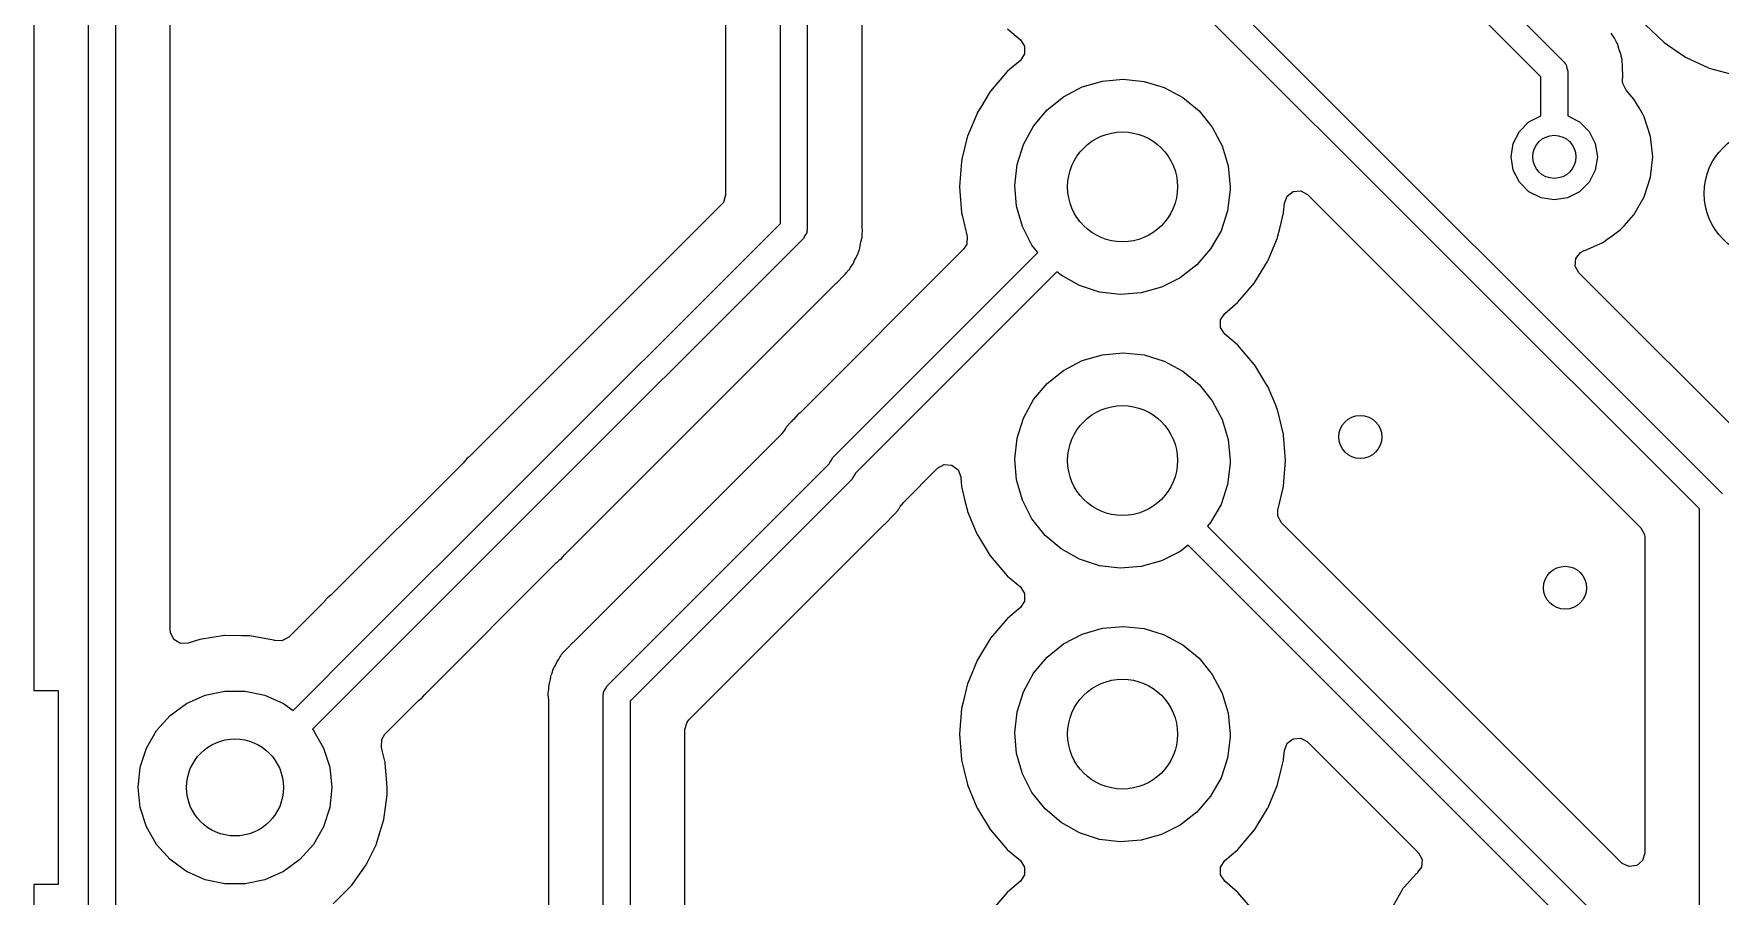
# Model space of a CAD drawing. Extents: x 3.43 to 6.79, y -5.81 to -1.74.
# Drawn here: x 4.35 to 4.966, y -4.329 to -4.014 of the extents above; entities that cross this region are included whole.
import ezdxf

# ---------------------------------------------------------------- set-up
doc = ezdxf.new("R2010")
doc.units = 0
doc.header["$MEASUREMENT"] = 0
doc.layers.add('BLACK', color=7, linetype='CONTINUOUS')

msp = doc.modelspace()

# ---------------------------------------------------------------- linework, layer by layer
at = {"layer": 'BLACK', "linetype": 'CONTINUOUS'}
for p, q in [((4.6228, -4.08336), (4.6228, -3.49271)), ((4.60278, -3.49412), (4.60278, -4.07301)), ((4.63264, -3.49475), (4.63264, -4.08539)), ((4.65266, -4.08398), (4.65266, -3.5051)), ((4.35006, -3.86609), (4.35006, -4.25409)), ((4.37008, -4.9813), (4.37008, -3.86469)), ((4.37992, -3.86673), (4.37992, -4.97926)), ((4.39994, -4.23207), (4.39994, -3.87708)), ((4.79379, -3.90908), (4.90899, -4.02428)), ((4.90059, -4.02979), (4.78684, -3.91603)), ((4.7788, -3.99408), (4.96694, -4.18223)), ((4.95854, -4.18775), (4.7718, -4.001)), ((4.70581, -4.01229), (4.71047, -4.01626)), ((4.71047, -4.01626), (4.712, -4.0186)), ((4.92652, -4.01424), (4.92626, -4.01385)), ((4.92754, -4.01565), (4.92652, -4.01424)), ((4.92766, -4.01594), (4.92754, -4.01565)), ((4.92784, -4.01639), (4.92766, -4.01594)), ((4.92766, -4.01594), (4.92766, -4.01594)), ((4.92818, -4.01709), (4.92784, -4.01639)), ((4.93883, -4.01076), (4.94567, -4.0173)), ((4.71202, -4.0214), (4.71047, -4.02381)), ((4.712, -4.0186), (4.71202, -4.0214)), ((4.92858, -4.01777), (4.92818, -4.01709)), ((4.92867, -4.01807), (4.92858, -4.01777)), ((4.92907, -4.01944), (4.92867, -4.01807)), ((4.92922, -4.01989), (4.92907, -4.01944)), ((4.92975, -4.02121), (4.92922, -4.01989)), ((4.92986, -4.0215), (4.92975, -4.02121)), ((4.92975, -4.02121), (4.92975, -4.02121)), ((4.9299, -4.02181), (4.92986, -4.0215)), ((4.92996, -4.0223), (4.9299, -4.02181)), ((4.9299, -4.02181), (4.9299, -4.02181)), ((4.93012, -4.02306), (4.92996, -4.0223)), ((4.94567, -4.0173), (4.9468, -4.01807)), ((4.9468, -4.01807), (4.95112, -4.02101)), ((4.95112, -4.02101), (4.95348, -4.02263)), ((4.95348, -4.02263), (4.95366, -4.02271)), ((4.95366, -4.02271), (4.95366, -4.02271)), ((4.95366, -4.02271), (4.96187, -4.02652)), ((4.70567, -4.02791), (4.6996, -4.03502)), ((4.70581, -4.02778), (4.70567, -4.02791)), ((4.71047, -4.02381), (4.70581, -4.02778)), ((4.70581, -4.02778), (4.70581, -4.02778)), ((4.90899, -4.02428), (4.90952, -4.02498)), ((4.90952, -4.02498), (4.90965, -4.0251)), ((4.90965, -4.0251), (4.90968, -4.0252)), ((4.90968, -4.0252), (4.90984, -4.02541)), ((4.90984, -4.02541), (4.91009, -4.02659)), ((4.91009, -4.02659), (4.91043, -4.02776)), ((4.91043, -4.02776), (4.91043, -4.04411)), ((4.93025, -4.02352), (4.93012, -4.02306)), ((4.93034, -4.02382), (4.93025, -4.02352)), ((4.93025, -4.02352), (4.93025, -4.02352)), ((4.93035, -4.02414), (4.93034, -4.02382)), ((4.9304, -4.02556), (4.93035, -4.02414)), ((4.93035, -4.02414), (4.93035, -4.02414)), ((4.93043, -4.02603), (4.9304, -4.02556)), ((4.93045, -4.02619), (4.93043, -4.02603)), ((4.93045, -4.02729), (4.93045, -4.02619)), ((4.93046, -4.02744), (4.93045, -4.02729)), ((4.93049, -4.02845), (4.93046, -4.02744)), ((4.93054, -4.03012), (4.93049, -4.02845)), ((4.96187, -4.02652), (4.96187, -4.02652)), ((4.96187, -4.02652), (4.96206, -4.02661)), ((4.96206, -4.02661), (4.97117, -4.02914)), ((4.69949, -4.03518), (4.69585, -4.04113)), ((4.6996, -4.03502), (4.69949, -4.03518)), ((4.69949, -4.03518), (4.69949, -4.03518)), ((4.72623, -4.03709), (4.73304, -4.03353)), ((4.73304, -4.03353), (4.74041, -4.03136)), ((4.74041, -4.03136), (4.74807, -4.03067)), ((4.74807, -4.03067), (4.75571, -4.03147)), ((4.75571, -4.03147), (4.76305, -4.03374)), ((4.76305, -4.03374), (4.76981, -4.0374)), ((4.90059, -4.04411), (4.90059, -4.02979)), ((4.93045, -4.03086), (4.93047, -4.03042)), ((4.93045, -4.0314), (4.93045, -4.03086)), ((4.93052, -4.0322), (4.93045, -4.0314)), ((4.93047, -4.03042), (4.93054, -4.03012)), ((4.93173, -4.03472), (4.93052, -4.0322)), ((4.93461, -4.03792), (4.93173, -4.03472)), ((4.69585, -4.04113), (4.69471, -4.04299)), ((4.72025, -4.04191), (4.72623, -4.03709)), ((4.76981, -4.0374), (4.77573, -4.04229)), ((4.93646, -4.04113), (4.93461, -4.03792)), ((4.93798, -4.04375), (4.93646, -4.04113)), ((4.69464, -4.04317), (4.69121, -4.05145)), ((4.69471, -4.04299), (4.69464, -4.04317)), ((4.69464, -4.04317), (4.69464, -4.04317)), ((4.71531, -4.04779), (4.72025, -4.04191)), ((4.77573, -4.04229), (4.78058, -4.04825)), ((4.89277, -4.0498), (4.89626, -4.04631)), ((4.89626, -4.04631), (4.90059, -4.04411)), ((4.91043, -4.04411), (4.91477, -4.04631)), ((4.91477, -4.04631), (4.91825, -4.0498)), ((4.93837, -4.04443), (4.93798, -4.04375)), ((4.94069, -4.05158), (4.93837, -4.04443)), ((4.69109, -4.05182), (4.68925, -4.05948)), ((4.69113, -4.05163), (4.69109, -4.05182)), ((4.69121, -4.05145), (4.69113, -4.05163)), ((4.7116, -4.05453), (4.71531, -4.04779)), ((4.78058, -4.04825), (4.78419, -4.05503)), ((4.89053, -4.05419), (4.89277, -4.0498)), ((4.91825, -4.0498), (4.92049, -4.05419)), ((4.94148, -4.05906), (4.94069, -4.05158)), ((4.68925, -4.05948), (4.68895, -4.06072)), ((4.70928, -4.06185), (4.7116, -4.05453)), ((4.78419, -4.05503), (4.78641, -4.06239)), ((4.88976, -4.05906), (4.89053, -4.05419)), ((4.89053, -4.06392), (4.88976, -4.05906)), ((4.92049, -4.05419), (4.92126, -4.05906)), ((4.92126, -4.05906), (4.92049, -4.06392)), ((4.94069, -4.06653), (4.94148, -4.05906)), ((4.68895, -4.06072), (4.68822, -4.07004)), ((4.70843, -4.06949), (4.70928, -4.06185)), ((4.78641, -4.06239), (4.78716, -4.07004)), ((4.89277, -4.06831), (4.89053, -4.06392)), ((4.92049, -4.06392), (4.91825, -4.06831)), ((4.68822, -4.07004), (4.68895, -4.07935)), ((4.70907, -4.07714), (4.70843, -4.06949)), ((4.78715, -4.07113), (4.78618, -4.07876)), ((4.78716, -4.07004), (4.78715, -4.07113)), ((4.80789, -4.07337), (4.81014, -4.07171)), ((4.81014, -4.07171), (4.81293, -4.07153)), ((4.81293, -4.07153), (4.81535, -4.07287)), ((4.89626, -4.0718), (4.89277, -4.06831)), ((4.90065, -4.07403), (4.89626, -4.0718)), ((4.91477, -4.0718), (4.91038, -4.07403)), ((4.91825, -4.06831), (4.91477, -4.0718)), ((4.93837, -4.07368), (4.94069, -4.06653)), ((4.60132, -4.07652), (4.51039, -4.16748)), ((4.60199, -4.07569), (4.60132, -4.07652)), ((4.60278, -4.07301), (4.60199, -4.07569)), ((4.71119, -4.08453), (4.70907, -4.07714)), ((4.80663, -4.07935), (4.8069, -4.07598)), ((4.8069, -4.07598), (4.80789, -4.07337)), ((4.81535, -4.07287), (4.87626, -4.13377)), ((4.90551, -4.0748), (4.90065, -4.07403)), ((4.91038, -4.07403), (4.90551, -4.0748)), ((4.93461, -4.08019), (4.93837, -4.07368)), ((4.52231, -4.18388), (4.6228, -4.08336)), ((4.65268, -4.08445), (4.65266, -4.08398)), ((4.65284, -4.08618), (4.65268, -4.08445)), ((4.68895, -4.07935), (4.689, -4.07954)), ((4.689, -4.07954), (4.689, -4.07954)), ((4.689, -4.07954), (4.68931, -4.08086)), ((4.68931, -4.08086), (4.69106, -4.08815)), ((4.7147, -4.09136), (4.71119, -4.08453)), ((4.78618, -4.07876), (4.78376, -4.08605)), ((4.80521, -4.08529), (4.80659, -4.07954)), ((4.80659, -4.07954), (4.80663, -4.07935)), ((4.80659, -4.07954), (4.80659, -4.07954)), ((4.92958, -4.08578), (4.93099, -4.08421)), ((4.93099, -4.08421), (4.93443, -4.08039)), ((4.93443, -4.08039), (4.93461, -4.08019)), ((4.93443, -4.08039), (4.93443, -4.08039)), ((4.6312, -4.08887), (4.52915, -4.19096)), ((4.63178, -4.08781), (4.6312, -4.08887)), ((4.63244, -4.08679), (4.63178, -4.08781)), ((4.63247, -4.08654), (4.63244, -4.08679)), ((4.63253, -4.08644), (4.63247, -4.08654)), ((4.63264, -4.08539), (4.63251, -4.08626)), ((4.63251, -4.08626), (4.63253, -4.08644)), ((4.65186, -4.0924), (4.65213, -4.09069)), ((4.65213, -4.09069), (4.65223, -4.09023)), ((4.65223, -4.09023), (4.65258, -4.08885)), ((4.65258, -4.08885), (4.65266, -4.08854)), ((4.65258, -4.08885), (4.65258, -4.08885)), ((4.65266, -4.08774), (4.65272, -4.08697)), ((4.65266, -4.08854), (4.65266, -4.08774)), ((4.65272, -4.08697), (4.65273, -4.08691)), ((4.65273, -4.08691), (4.65284, -4.08618)), ((4.69106, -4.08815), (4.69092, -4.09094)), ((4.78376, -4.08605), (4.77996, -4.09273)), ((4.80099, -4.09681), (4.80437, -4.08862)), ((4.80437, -4.08862), (4.80445, -4.08844)), ((4.80437, -4.08862), (4.80437, -4.08862)), ((4.80445, -4.08844), (4.80521, -4.08529)), ((4.91686, -4.09315), (4.92326, -4.09031)), ((4.92326, -4.09031), (4.92349, -4.0902)), ((4.92326, -4.09031), (4.92326, -4.09031)), ((4.92349, -4.0902), (4.92487, -4.0892)), ((4.92487, -4.0892), (4.92611, -4.0883)), ((4.92611, -4.0883), (4.92958, -4.08578)), ((4.68975, -4.09282), (4.62999, -4.15257)), ((4.64195, -4.16892), (4.71683, -4.09405)), ((4.64936, -4.09819), (4.65005, -4.09659)), ((4.65005, -4.09659), (4.65025, -4.09617)), ((4.65025, -4.09617), (4.65094, -4.09492)), ((4.65094, -4.09492), (4.65109, -4.09465)), ((4.65094, -4.09492), (4.65094, -4.09492)), ((4.65109, -4.09465), (4.65117, -4.09435)), ((4.65117, -4.09435), (4.65129, -4.09387)), ((4.65129, -4.09387), (4.65154, -4.09314)), ((4.65154, -4.09314), (4.65173, -4.09269)), ((4.65173, -4.09269), (4.65186, -4.0924)), ((4.69092, -4.09094), (4.68975, -4.09282)), ((4.71683, -4.09405), (4.7147, -4.09136)), ((4.77996, -4.09273), (4.77494, -4.09855)), ((4.80087, -4.09708), (4.80099, -4.09681)), ((4.91319, -4.09904), (4.91338, -4.09626)), ((4.91338, -4.09626), (4.91506, -4.09402)), ((4.91506, -4.09402), (4.91645, -4.0933)), ((4.91645, -4.0933), (4.91663, -4.09326)), ((4.91663, -4.09326), (4.91686, -4.09315)), ((4.91686, -4.09315), (4.91686, -4.09315)), ((4.64374, -4.10476), (4.64558, -4.10281)), ((4.64558, -4.10281), (4.64569, -4.1027)), ((4.64569, -4.1027), (4.64636, -4.10203)), ((4.64636, -4.10203), (4.64647, -4.10192)), ((4.64647, -4.10192), (4.64656, -4.10179)), ((4.64656, -4.10179), (4.64686, -4.10144)), ((4.64686, -4.10144), (4.64784, -4.1004)), ((4.64784, -4.1004), (4.64805, -4.10017)), ((4.64805, -4.10017), (4.64844, -4.09947)), ((4.64844, -4.09947), (4.64887, -4.09882)), ((4.64887, -4.09882), (4.64917, -4.09843)), ((4.64917, -4.09843), (4.64936, -4.09819)), ((4.64917, -4.09843), (4.64917, -4.09843)), ((4.72376, -4.10103), (4.65019, -4.1746)), ((4.72532, -4.10236), (4.72376, -4.10103)), ((4.73203, -4.10611), (4.72532, -4.10236)), ((4.77494, -4.09855), (4.76889, -4.10328)), ((4.79609, -4.10489), (4.80077, -4.09725)), ((4.80077, -4.09725), (4.80087, -4.09708)), ((4.91453, -4.1015), (4.91319, -4.09904)), ((4.9801, -4.16708), (4.91453, -4.1015)), ((4.54442, -4.204), (4.64316, -4.10522)), ((4.64316, -4.10522), (4.64349, -4.10492)), ((4.64349, -4.10492), (4.64374, -4.10476)), ((4.73934, -4.10849), (4.73203, -4.10611)), ((4.74697, -4.1094), (4.73934, -4.10849)), ((4.75463, -4.10881), (4.74697, -4.1094)), ((4.76203, -4.10674), (4.75463, -4.10881)), ((4.76889, -4.10328), (4.76203, -4.10674)), ((4.78992, -4.11216), (4.79599, -4.10505)), ((4.79599, -4.10505), (4.79609, -4.10489)), ((4.79609, -4.10489), (4.79609, -4.10489)), ((4.78511, -4.11626), (4.78977, -4.11229)), ((4.78977, -4.11229), (4.78992, -4.11216)), ((4.78977, -4.11229), (4.78977, -4.11229)), ((4.78356, -4.11867), (4.78511, -4.11626)), ((4.78358, -4.12147), (4.78356, -4.11867)), ((4.78511, -4.12381), (4.78358, -4.12147)), ((4.78977, -4.12778), (4.78511, -4.12381)), ((4.72623, -4.13709), (4.73304, -4.13353)), ((4.73304, -4.13353), (4.74041, -4.13136)), ((4.74041, -4.13136), (4.74807, -4.13067)), ((4.74807, -4.13067), (4.75571, -4.13147)), ((4.75571, -4.13147), (4.76305, -4.13374)), ((4.76305, -4.13374), (4.76981, -4.1374)), ((4.78992, -4.12791), (4.78977, -4.12778)), ((4.78977, -4.12778), (4.78977, -4.12778)), ((4.79599, -4.13502), (4.78992, -4.12791)), ((4.87626, -4.13377), (4.93707, -4.19459)), ((4.72025, -4.14191), (4.72623, -4.13709)), ((4.76981, -4.1374), (4.77573, -4.14229)), ((4.79609, -4.13518), (4.79599, -4.13502)), ((4.80017, -4.14184), (4.79609, -4.13518)), ((4.79609, -4.13518), (4.79609, -4.13518)), ((4.71531, -4.14779), (4.72025, -4.14191)), ((4.77573, -4.14229), (4.78058, -4.14825)), ((4.80087, -4.14299), (4.80017, -4.14184)), ((4.80095, -4.14317), (4.80087, -4.14299)), ((4.80362, -4.14962), (4.80095, -4.14317)), ((4.80095, -4.14317), (4.80095, -4.14317)), ((4.7116, -4.15453), (4.71531, -4.14779)), ((4.78058, -4.14825), (4.78419, -4.15503)), ((4.80445, -4.15163), (4.80362, -4.14962)), ((4.80451, -4.15188), (4.80445, -4.15163)), ((4.80658, -4.16051), (4.80451, -4.15188)), ((4.62471, -4.15832), (4.62428, -4.15897)), ((4.62494, -4.1579), (4.62471, -4.15832)), ((4.6251, -4.15763), (4.62494, -4.1579)), ((4.62494, -4.1579), (4.62494, -4.1579)), ((4.62629, -4.15636), (4.6251, -4.15763)), ((4.62659, -4.156), (4.62629, -4.15636)), ((4.62669, -4.15588), (4.62659, -4.156)), ((4.62746, -4.1551), (4.62669, -4.15588)), ((4.62757, -4.15499), (4.62746, -4.1551)), ((4.6292, -4.15326), (4.62757, -4.15499)), ((4.62941, -4.15303), (4.6292, -4.15326)), ((4.62966, -4.15287), (4.62941, -4.15303)), ((4.62999, -4.15257), (4.62966, -4.15287)), ((4.70928, -4.16185), (4.7116, -4.15453)), ((4.78419, -4.15503), (4.78641, -4.16239)), ((4.62314, -4.16049), (4.54755, -4.23608)), ((4.62376, -4.15969), (4.62314, -4.16049)), ((4.62379, -4.1596), (4.62376, -4.15969)), ((4.62428, -4.15897), (4.62379, -4.1596)), ((4.70843, -4.16949), (4.70928, -4.16185)), ((4.78641, -4.16239), (4.78716, -4.17004)), ((4.80663, -4.16072), (4.80658, -4.16051)), ((4.80736, -4.17004), (4.80663, -4.16072)), ((4.50731, -4.1705), (4.507, -4.17084)), ((4.50785, -4.16984), (4.50731, -4.1705)), ((4.50842, -4.16915), (4.50785, -4.16984)), ((4.50907, -4.16869), (4.50842, -4.16915)), ((4.50966, -4.16818), (4.50907, -4.16869)), ((4.51022, -4.16762), (4.50966, -4.16818)), ((4.51028, -4.16758), (4.51022, -4.16762)), ((4.51039, -4.16748), (4.51028, -4.16758)), ((4.64071, -4.171), (4.64137, -4.16999)), ((4.64137, -4.16999), (4.64195, -4.16892)), ((4.70907, -4.17714), (4.70843, -4.16949)), ((4.78716, -4.17004), (4.78715, -4.17113)), ((4.80663, -4.17935), (4.80736, -4.17004)), ((4.507, -4.17084), (4.45923, -4.21861)), ((4.55951, -4.25243), (4.64067, -4.17127)), ((4.64891, -4.17694), (4.56791, -4.25794)), ((4.64067, -4.17127), (4.64068, -4.17126)), ((4.64068, -4.17126), (4.64071, -4.171)), ((4.64949, -4.17588), (4.64891, -4.17694)), ((4.65015, -4.17486), (4.64949, -4.17588)), ((4.65019, -4.17461), (4.65015, -4.17486)), ((4.65019, -4.1746), (4.65019, -4.17461)), ((4.66773, -4.18538), (4.68023, -4.17287)), ((4.68023, -4.17287), (4.68269, -4.17153)), ((4.68269, -4.17153), (4.68547, -4.17173)), ((4.68547, -4.17173), (4.68771, -4.17341)), ((4.68771, -4.17341), (4.68869, -4.17599)), ((4.68869, -4.17599), (4.68873, -4.17657)), ((4.68873, -4.17657), (4.68895, -4.17935)), ((4.78715, -4.17113), (4.78618, -4.17876)), ((4.68895, -4.17935), (4.689, -4.17954)), ((4.689, -4.17954), (4.689, -4.17954)), ((4.689, -4.17954), (4.69036, -4.18524)), ((4.71119, -4.18453), (4.70907, -4.17714)), ((4.78618, -4.17876), (4.78376, -4.18605)), ((4.80452, -4.18814), (4.80659, -4.17954)), ((4.80659, -4.17954), (4.80663, -4.17935)), ((4.80659, -4.17954), (4.80659, -4.17954)), ((4.47115, -4.235), (4.52215, -4.184)), ((4.52215, -4.184), (4.52231, -4.18388)), ((4.66458, -4.18951), (4.66556, -4.18847)), ((4.66556, -4.18847), (4.66577, -4.18824)), ((4.66577, -4.18824), (4.66601, -4.1878)), ((4.66601, -4.1878), (4.66616, -4.18754)), ((4.66616, -4.18754), (4.66658, -4.18689)), ((4.66658, -4.18689), (4.66661, -4.18686)), ((4.66661, -4.18686), (4.66707, -4.18626)), ((4.66707, -4.18626), (4.66711, -4.18618)), ((4.66711, -4.18618), (4.66773, -4.18538)), ((4.69036, -4.18524), (4.69113, -4.18844)), ((4.69113, -4.18844), (4.69121, -4.18862)), ((4.69121, -4.18862), (4.69121, -4.18862)), ((4.69121, -4.18862), (4.6946, -4.19681)), ((4.7147, -4.19136), (4.71119, -4.18453)), ((4.78376, -4.18605), (4.77996, -4.19273)), ((4.8045, -4.19036), (4.80452, -4.18814)), ((4.95854, -4.51083), (4.95854, -4.18775)), ((4.52915, -4.19096), (4.45184, -4.26824)), ((4.52915, -4.19096), (4.52915, -4.19096)), ((4.52915, -4.19096), (4.52915, -4.19096)), ((4.58939, -4.26478), (4.66088, -4.19329)), ((4.66088, -4.19329), (4.6612, -4.193)), ((4.6612, -4.193), (4.66146, -4.19283)), ((4.66146, -4.19283), (4.66174, -4.19254)), ((4.66174, -4.19254), (4.66329, -4.19088)), ((4.66329, -4.19088), (4.6634, -4.19077)), ((4.6634, -4.19077), (4.66418, -4.18999)), ((4.66418, -4.18999), (4.66428, -4.18987)), ((4.66428, -4.18987), (4.66458, -4.18951)), ((4.71947, -4.19738), (4.7147, -4.19136)), ((4.77996, -4.19273), (4.7788, -4.19408)), ((4.7788, -4.19408), (4.93734, -4.35262)), ((4.80584, -4.19281), (4.8045, -4.19036)), ((4.93006, -4.31703), (4.80584, -4.19281)), ((4.93707, -4.19459), (4.93841, -4.19704)), ((4.6946, -4.19681), (4.69471, -4.19708)), ((4.69471, -4.19708), (4.69481, -4.19725)), ((4.69481, -4.19725), (4.69949, -4.20489)), ((4.72532, -4.20236), (4.71947, -4.19738)), ((4.7718, -4.201), (4.76889, -4.20328)), ((4.92894, -4.35814), (4.7718, -4.201)), ((4.93841, -4.19704), (4.93852, -4.19809)), ((4.93852, -4.19809), (4.93852, -4.31352)), ((4.49314, -4.25526), (4.54107, -4.20735)), ((4.54107, -4.20735), (4.54108, -4.20734)), ((4.54108, -4.20734), (4.54109, -4.20733)), ((4.54108, -4.20734), (4.54108, -4.20734)), ((4.54109, -4.20733), (4.54164, -4.20678)), ((4.54164, -4.20678), (4.54224, -4.20627)), ((4.54224, -4.20627), (4.54237, -4.20618)), ((4.54237, -4.20618), (4.54288, -4.20581)), ((4.54288, -4.20581), (4.54399, -4.20447)), ((4.54399, -4.20447), (4.5443, -4.20412)), ((4.5443, -4.20412), (4.5444, -4.20402)), ((4.5444, -4.20402), (4.54441, -4.20401)), ((4.54441, -4.20401), (4.54442, -4.204)), ((4.54441, -4.20401), (4.54441, -4.20401)), ((4.69949, -4.20489), (4.69949, -4.20489)), ((4.69949, -4.20489), (4.6996, -4.20505)), ((4.6996, -4.20505), (4.70567, -4.21216)), ((4.73203, -4.20611), (4.72532, -4.20236)), ((4.73934, -4.20849), (4.73203, -4.20611)), ((4.76203, -4.20674), (4.75463, -4.20881)), ((4.76889, -4.20328), (4.76203, -4.20674)), ((4.70567, -4.21216), (4.70581, -4.21229)), ((4.70581, -4.21229), (4.70581, -4.21229)), ((4.70581, -4.21229), (4.71047, -4.21626)), ((4.74697, -4.2094), (4.73934, -4.20849)), ((4.75463, -4.20881), (4.74697, -4.2094)), ((4.45803, -4.21971), (4.45739, -4.22018)), ((4.45863, -4.2192), (4.45803, -4.21971)), ((4.45919, -4.21864), (4.45863, -4.2192)), ((4.4592, -4.21863), (4.45919, -4.21864)), ((4.45923, -4.21861), (4.4592, -4.21863)), ((4.71047, -4.21626), (4.712, -4.2186)), ((4.712, -4.2186), (4.71202, -4.2214)), ((4.45597, -4.22187), (4.44319, -4.23464)), ((4.45628, -4.22152), (4.45597, -4.22187)), ((4.45632, -4.22147), (4.45628, -4.22152)), ((4.45739, -4.22018), (4.45632, -4.22147)), ((4.71047, -4.22381), (4.70581, -4.22778)), ((4.71202, -4.2214), (4.71047, -4.22381)), ((4.40002, -4.23292), (4.39994, -4.23207)), ((4.70567, -4.22791), (4.6996, -4.23502)), ((4.70581, -4.22778), (4.70567, -4.22791)), ((4.70581, -4.22778), (4.70581, -4.22778)), ((4.73304, -4.23353), (4.74041, -4.23136)), ((4.74041, -4.23136), (4.74807, -4.23067)), ((4.74807, -4.23067), (4.75571, -4.23147)), ((4.75571, -4.23147), (4.76305, -4.23374)), ((4.40125, -4.23543), (4.40002, -4.23292)), ((4.40365, -4.23687), (4.40125, -4.23543)), ((4.40644, -4.23678), (4.40365, -4.23687)), ((4.41068, -4.2354), (4.40644, -4.23678)), ((4.4197, -4.23402), (4.41068, -4.2354)), ((4.4199, -4.23402), (4.4197, -4.23402)), ((4.42594, -4.23409), (4.4199, -4.23402)), ((4.4199, -4.23402), (4.4199, -4.23402)), ((4.42882, -4.23413), (4.42594, -4.23409)), ((4.42902, -4.23416), (4.42882, -4.23413)), ((4.43759, -4.23569), (4.42902, -4.23416)), ((4.42902, -4.23416), (4.42902, -4.23416)), ((4.43779, -4.23573), (4.43759, -4.23569)), ((4.43759, -4.23569), (4.43759, -4.23569)), ((4.43798, -4.23579), (4.43779, -4.23573)), ((4.43803, -4.23581), (4.43798, -4.23579)), ((4.43798, -4.23579), (4.43798, -4.23579)), ((4.43804, -4.23581), (4.43803, -4.23581)), ((4.43818, -4.23585), (4.43804, -4.23581)), ((4.43819, -4.23582), (4.43818, -4.23585)), ((4.44074, -4.23598), (4.43819, -4.23582)), ((4.44319, -4.23464), (4.44074, -4.23598)), ((4.44478, -4.26137), (4.47112, -4.23502)), ((4.47112, -4.23502), (4.47115, -4.235)), ((4.54513, -4.23849), (4.54502, -4.2386)), ((4.54675, -4.23676), (4.54513, -4.23849)), ((4.54697, -4.23654), (4.54675, -4.23676)), ((4.54722, -4.23637), (4.54697, -4.23654)), ((4.54755, -4.23608), (4.54722, -4.23637)), ((4.69949, -4.23518), (4.69513, -4.24231)), ((4.6996, -4.23502), (4.69949, -4.23518)), ((4.69949, -4.23518), (4.69949, -4.23518)), ((4.72025, -4.24191), (4.72623, -4.23709)), ((4.72623, -4.23709), (4.73304, -4.23353)), ((4.76305, -4.23374), (4.76981, -4.2374)), ((4.76981, -4.2374), (4.77573, -4.24229)), ((4.54066, -4.24471), (4.54046, -4.24513)), ((4.54123, -4.24339), (4.54066, -4.24471)), ((4.54135, -4.24311), (4.54123, -4.24339)), ((4.54123, -4.24339), (4.54123, -4.24339)), ((4.54184, -4.24248), (4.54135, -4.24311)), ((4.54227, -4.24183), (4.54184, -4.24248)), ((4.5425, -4.2414), (4.54227, -4.24183)), ((4.54265, -4.24113), (4.5425, -4.2414)), ((4.5425, -4.2414), (4.5425, -4.2414)), ((4.54385, -4.23986), (4.54265, -4.24113)), ((4.54415, -4.23951), (4.54385, -4.23986)), ((4.54425, -4.23938), (4.54415, -4.23951)), ((4.54502, -4.2386), (4.54425, -4.23938)), ((4.69464, -4.24317), (4.69183, -4.24994)), ((4.69471, -4.24299), (4.69464, -4.24317)), ((4.69464, -4.24317), (4.69464, -4.24317)), ((4.69513, -4.24231), (4.69471, -4.24299)), ((4.71531, -4.24779), (4.72025, -4.24191)), ((4.77573, -4.24229), (4.78058, -4.24825)), ((4.53858, -4.25061), (4.53848, -4.25107)), ((4.5388, -4.2492), (4.53858, -4.25061)), ((4.53885, -4.24889), (4.5388, -4.2492)), ((4.5388, -4.2492), (4.5388, -4.2492)), ((4.53917, -4.24816), (4.53885, -4.24889)), ((4.53942, -4.24742), (4.53917, -4.24816)), ((4.53945, -4.24729), (4.53942, -4.24742)), ((4.53962, -4.24665), (4.53945, -4.24729)), ((4.54046, -4.24513), (4.53962, -4.24665)), ((4.69183, -4.24994), (4.69113, -4.25163)), ((4.7116, -4.25453), (4.71531, -4.24779)), ((4.78058, -4.24825), (4.78419, -4.25503)), ((4.35006, -4.25409), (4.35901, -4.25409)), ((4.35901, -4.25409), (4.35901, -4.32496)), ((4.40586, -4.25884), (4.41263, -4.25582)), ((4.41263, -4.25582), (4.41987, -4.25428)), ((4.41987, -4.25428), (4.42728, -4.25428)), ((4.42728, -4.25428), (4.43453, -4.25582)), ((4.43453, -4.25582), (4.4413, -4.25884)), ((4.49124, -4.25725), (4.49182, -4.25683)), ((4.49182, -4.25683), (4.49281, -4.25563)), ((4.49281, -4.25563), (4.49283, -4.2556)), ((4.49283, -4.2556), (4.49314, -4.25526)), ((4.53799, -4.25433), (4.53787, -4.25512)), ((4.53787, -4.25512), (4.53789, -4.25543)), ((4.53789, -4.25543), (4.53803, -4.25685)), ((4.53805, -4.25355), (4.53799, -4.25433)), ((4.53803, -4.25685), (4.53805, -4.25732)), ((4.53839, -4.25145), (4.53805, -4.25275)), ((4.53805, -4.25275), (4.53805, -4.25355)), ((4.53848, -4.25107), (4.53839, -4.25145)), ((4.55807, -4.25591), (4.5582, -4.25504)), ((4.55807, -5.07874), (4.55807, -4.25591)), ((4.55818, -4.25486), (4.55824, -4.25476)), ((4.5582, -4.25504), (4.55818, -4.25486)), ((4.55824, -4.25476), (4.55827, -4.25451)), ((4.55827, -4.25451), (4.55893, -4.25349)), ((4.55893, -4.25349), (4.55951, -4.25243)), ((4.69079, -4.25307), (4.68952, -4.25834)), ((4.69113, -4.25163), (4.69079, -4.25307)), ((4.70928, -4.26185), (4.7116, -4.25453)), ((4.78419, -4.25503), (4.78641, -4.26239)), ((4.39491, -4.2687), (4.39987, -4.26319)), ((4.39987, -4.26319), (4.40586, -4.25884)), ((4.4413, -4.25884), (4.44478, -4.26137)), ((4.47835, -4.27004), (4.49065, -4.25775)), ((4.49065, -4.25775), (4.49124, -4.25725)), ((4.53805, -4.25732), (4.53805, -5.07564)), ((4.56791, -4.25794), (4.56791, -5.0767)), ((4.68895, -4.26072), (4.68822, -4.27004)), ((4.68952, -4.25834), (4.68895, -4.26072)), ((4.70843, -4.26949), (4.70928, -4.26185)), ((4.78641, -4.26239), (4.78716, -4.27004)), ((4.39121, -4.27511), (4.39491, -4.2687)), ((4.45184, -4.26824), (4.45224, -4.2687)), ((4.45224, -4.2687), (4.45595, -4.27511)), ((4.58793, -4.26829), (4.58872, -4.26561)), ((4.58793, -5.06635), (4.58793, -4.26829)), ((4.58872, -4.26561), (4.58939, -4.26478)), ((4.38892, -4.28216), (4.39121, -4.27511)), ((4.45595, -4.27511), (4.45824, -4.28216)), ((4.47705, -4.27476), (4.47716, -4.27197)), ((4.47748, -4.27647), (4.47705, -4.27476)), ((4.47716, -4.27197), (4.47835, -4.27004)), ((4.68822, -4.27004), (4.68895, -4.27935)), ((4.70907, -4.27714), (4.70843, -4.26949)), ((4.78715, -4.27113), (4.78618, -4.27876)), ((4.78716, -4.27004), (4.78715, -4.27113)), ((4.8069, -4.27598), (4.80789, -4.27337)), ((4.80789, -4.27337), (4.81014, -4.27171)), ((4.81014, -4.27171), (4.81293, -4.27153)), ((4.81293, -4.27153), (4.81535, -4.27287)), ((4.81535, -4.27287), (4.85587, -4.31338)), ((4.47847, -4.28044), (4.47748, -4.27647)), ((4.47849, -4.28064), (4.47847, -4.28044)), ((4.47896, -4.28634), (4.47849, -4.28064)), ((4.47849, -4.28064), (4.47849, -4.28064)), ((4.68895, -4.27935), (4.689, -4.27954)), ((4.689, -4.27954), (4.689, -4.27954)), ((4.689, -4.27954), (4.68982, -4.28296)), ((4.71119, -4.28453), (4.70907, -4.27714)), ((4.78618, -4.27876), (4.78376, -4.28605)), ((4.80577, -4.28296), (4.80659, -4.27954)), ((4.80659, -4.27954), (4.80663, -4.27935)), ((4.80659, -4.27954), (4.80659, -4.27954)), ((4.80663, -4.27935), (4.8069, -4.27598)), ((4.38815, -4.28952), (4.38892, -4.28216)), ((4.45824, -4.28216), (4.45901, -4.28952)), ((4.47922, -4.28952), (4.47896, -4.28634)), ((4.68982, -4.28296), (4.69113, -4.28844)), ((4.7147, -4.29136), (4.71119, -4.28453)), ((4.78376, -4.28605), (4.77996, -4.29273)), ((4.80445, -4.28844), (4.80577, -4.28296)), ((4.38892, -4.29689), (4.38815, -4.28952)), ((4.45901, -4.28952), (4.45824, -4.29689)), ((4.47796, -4.30128), (4.47916, -4.29224)), ((4.47916, -4.29224), (4.47917, -4.29143)), ((4.47917, -4.29143), (4.47922, -4.28966)), ((4.47922, -4.28966), (4.47922, -4.28952)), ((4.47922, -4.28966), (4.47922, -4.28966)), ((4.69113, -4.28844), (4.69121, -4.28862)), ((4.69121, -4.28862), (4.69121, -4.28862)), ((4.69121, -4.28862), (4.6946, -4.29681)), ((4.71947, -4.29738), (4.7147, -4.29136)), ((4.77996, -4.29273), (4.77494, -4.29855)), ((4.80099, -4.29681), (4.80437, -4.28862)), ((4.80437, -4.28862), (4.80445, -4.28844)), ((4.80437, -4.28862), (4.80437, -4.28862)), ((4.39121, -4.30394), (4.38892, -4.29689)), ((4.45824, -4.29689), (4.45595, -4.30394)), ((4.6946, -4.29681), (4.69471, -4.29708)), ((4.69471, -4.29708), (4.69481, -4.29725)), ((4.69481, -4.29725), (4.69949, -4.30489)), ((4.72532, -4.30236), (4.71947, -4.29738)), ((4.77494, -4.29855), (4.76889, -4.30328)), ((4.79609, -4.30489), (4.80077, -4.29725)), ((4.80077, -4.29725), (4.80087, -4.29708)), ((4.80087, -4.29708), (4.80099, -4.29681)), ((4.39491, -4.31035), (4.39121, -4.30394)), ((4.45595, -4.30394), (4.45224, -4.31035)), ((4.47531, -4.31001), (4.47796, -4.30128)), ((4.69949, -4.30489), (4.69949, -4.30489)), ((4.69949, -4.30489), (4.6996, -4.30505)), ((4.6996, -4.30505), (4.70567, -4.31216)), ((4.73203, -4.30611), (4.72532, -4.30236)), ((4.73934, -4.30849), (4.73203, -4.30611)), ((4.76889, -4.30328), (4.76203, -4.30674)), ((4.78992, -4.31216), (4.79599, -4.30505)), ((4.79599, -4.30505), (4.79609, -4.30489)), ((4.79609, -4.30489), (4.79609, -4.30489)), ((4.39987, -4.31586), (4.39491, -4.31035)), ((4.45224, -4.31035), (4.44729, -4.31586)), ((4.47184, -4.31703), (4.47522, -4.31019)), ((4.47522, -4.31019), (4.47531, -4.31001)), ((4.47522, -4.31019), (4.47522, -4.31019)), ((4.70567, -4.31216), (4.70581, -4.31229)), ((4.70581, -4.31229), (4.70581, -4.31229)), ((4.70581, -4.31229), (4.71047, -4.31626)), ((4.74697, -4.3094), (4.73934, -4.30849)), ((4.75463, -4.30881), (4.74697, -4.3094)), ((4.76203, -4.30674), (4.75463, -4.30881)), ((4.78511, -4.31626), (4.78977, -4.31229)), ((4.78977, -4.31229), (4.78992, -4.31216)), ((4.78977, -4.31229), (4.78977, -4.31229)), ((4.40586, -4.32021), (4.39987, -4.31586)), ((4.44729, -4.31586), (4.4413, -4.32021)), ((4.46734, -4.32366), (4.47127, -4.31818)), ((4.47127, -4.31818), (4.47184, -4.31703)), ((4.71047, -4.31626), (4.712, -4.3186)), ((4.712, -4.3186), (4.71202, -4.3214)), ((4.78356, -4.31867), (4.78511, -4.31626)), ((4.78358, -4.32147), (4.78356, -4.31867)), ((4.85701, -4.31862), (4.85559, -4.32049)), ((4.85587, -4.31338), (4.85721, -4.31584)), ((4.85721, -4.31584), (4.85701, -4.31862)), ((4.93031, -4.31727), (4.93006, -4.31703)), ((4.93286, -4.31843), (4.93031, -4.31727)), ((4.93562, -4.31803), (4.93286, -4.31843)), ((4.93774, -4.3162), (4.93562, -4.31803)), ((4.93852, -4.31352), (4.93774, -4.3162)), ((4.41263, -4.32322), (4.40586, -4.32021)), ((4.41987, -4.32476), (4.41263, -4.32322)), ((4.42728, -4.32476), (4.41987, -4.32476)), ((4.43453, -4.32322), (4.42728, -4.32476)), ((4.4413, -4.32021), (4.43453, -4.32322)), ((4.46624, -4.32519), (4.46734, -4.32366)), ((4.71047, -4.32381), (4.70581, -4.32778)), ((4.71202, -4.3214), (4.71047, -4.32381)), ((4.78511, -4.32381), (4.78358, -4.32147)), ((4.78977, -4.32778), (4.78511, -4.32381)), ((4.85509, -4.3211), (4.8508, -4.32587)), ((4.85527, -4.32091), (4.85509, -4.3211)), ((4.85509, -4.3211), (4.85509, -4.3211)), ((4.85548, -4.32076), (4.85527, -4.32091)), ((4.85567, -4.32058), (4.85548, -4.32076)), ((4.85559, -4.32049), (4.85567, -4.32058)), ((4.35901, -4.32496), (4.35006, -4.32496)), ((4.35006, -4.32496), (4.35006, -4.71866)), ((4.45949, -4.33202), (4.46595, -4.32559)), ((4.46595, -4.32559), (4.46624, -4.32519)), ((4.70567, -4.32791), (4.6996, -4.33502)), ((4.70581, -4.32778), (4.70567, -4.32791)), ((4.70581, -4.32778), (4.70581, -4.32778)), ((4.78992, -4.32791), (4.78977, -4.32778)), ((4.78977, -4.32778), (4.78977, -4.32778)), ((4.79599, -4.33502), (4.78992, -4.32791)), ((4.84983, -4.32719), (4.84675, -4.33254)), ((4.85023, -4.3265), (4.84983, -4.32719)), ((4.8508, -4.32587), (4.85023, -4.3265))]:
    msp.add_line(p, q, dxfattribs=at)
at = {"layer": 'BLACK'}
for centre, radius in [((4.74779, -4.07004), 0.02008), ((4.90551, -4.05906), 0.00787), ((4.98386, -4.07244), 0.02362), ((4.74779, -4.17004), 0.02008), ((4.83465, -4.16142), 0.00787), ((4.90945, -4.21654), 0.00787), ((4.74779, -4.27004), 0.02008), ((4.42358, -4.28952), 0.01772)]:
    msp.add_circle(centre, radius, dxfattribs=at)

doc.saveas('drawing.dxf')
